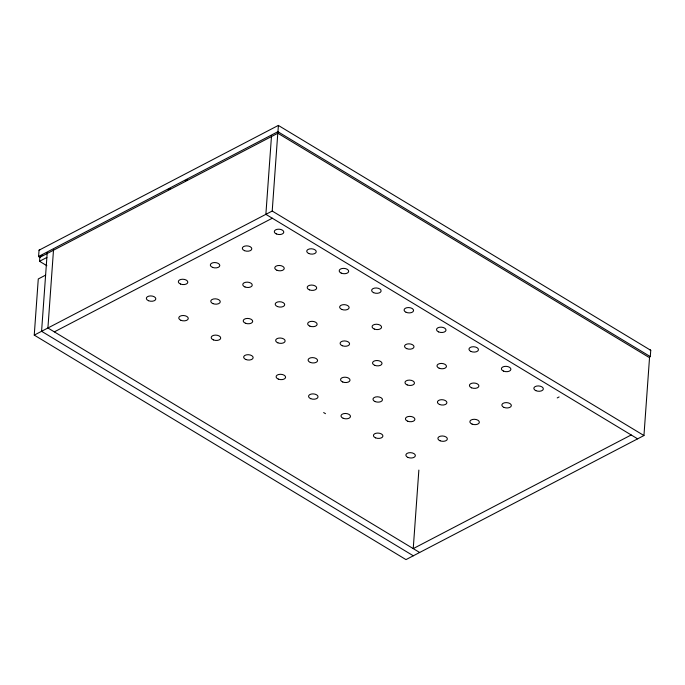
<?xml version="1.0" encoding="UTF-8"?>
<svg xmlns="http://www.w3.org/2000/svg" width="685" height="685" viewBox="0 0 685 685"><rect width="100%" height="100%" fill="white"/><g stroke="black" fill="none" stroke-linecap="round" stroke-linejoin="round"><path stroke-width="1.03" d="M277.836 133.241L278.401 125.389L39.045 250.188L38.591 256.473L39.876 257.32L277.836 133.241L648.9 357.33L650.296 356.602L650.75 350.318L649.466 349.478M649.577 356.996L643.951 435.54L405.991 559.611L34.25 335.119L38.274 278.958L45.604 275.139M46.845 265.712L39.533 261.276L39.867 256.567M47.214 252.748L41.58 331.292L413.32 555.792M53.541 249.451L47.916 327.995L419.657 552.487M271.508 135.801L265.874 214.345L637.615 438.837M34.25 335.119L272.21 211.04L277.836 132.496M418.86 470.073L413.235 548.608L631.193 434.958M168.21 189.659L170.103 188.675M185.267 180.763L187.168 179.778M54.338 331.874L272.296 218.215M557.222 397.925L559.114 396.94M39.045 250.188L40.441 249.46M40.783 256.087L42.624 255.137M39.533 261.276L46.871 257.466M278.333 125.415L650.75 350.318M650.296 356.602L277.887 131.7L38.591 256.473L40.424 257.577M272.21 211.04L643.951 435.54M323.654 412.567L325.486 413.671M180.532 284.044A4.752 2.663 4.1 0 0 187.818 282.254A4.752 2.663 4.1 0 0 180.866 279.437A4.752 2.663 4.1 0 0 180.532 284.044M276.303 233.91A4.752 2.663 4.1 0 0 283.778 232.343A4.752 2.663 4.1 0 0 277.074 229.338A4.752 2.663 4.1 0 0 276.303 233.91M244.528 250.676A4.752 2.663 4.1 0 0 251.806 248.886A4.752 2.663 4.1 0 0 244.853 246.078A4.752 2.663 4.1 0 0 244.528 250.676M148.517 300.715A4.752 2.663 4.1 0 0 155.82 298.951A4.752 2.663 4.1 0 0 148.893 296.117A4.752 2.663 4.1 0 0 148.517 300.715M375.62 437.869A4.752 2.663 4.1 0 0 382.915 436.097A4.752 2.663 4.1 0 0 375.996 433.262A4.752 2.663 4.1 0 0 375.62 437.869M503.406 371.056A4.752 2.663 4.1 0 0 510.882 369.489A4.752 2.663 4.1 0 0 504.177 366.484A4.752 2.663 4.1 0 0 503.406 371.056M408.063 457.46A4.752 2.663 4.1 0 0 415.358 455.688A4.752 2.663 4.1 0 0 408.44 452.853A4.752 2.663 4.1 0 0 408.063 457.46M535.85 390.647A4.752 2.663 4.1 0 0 543.325 389.089A4.752 2.663 4.1 0 0 536.62 386.075A4.752 2.663 4.1 0 0 535.85 390.647M472.076 424.101A4.752 2.663 4.1 0 0 479.354 422.311A4.752 2.663 4.1 0 0 472.402 419.494A4.752 2.663 4.1 0 0 472.076 424.101M440.078 440.78A4.752 2.663 4.1 0 0 447.356 438.991A4.752 2.663 4.1 0 0 440.412 436.182A4.752 2.663 4.1 0 0 440.078 440.78M504.066 407.421A4.752 2.663 4.1 0 0 511.344 405.623A4.752 2.663 4.1 0 0 504.4 402.814A4.752 2.663 4.1 0 0 504.066 407.421M180.96 320.315A4.752 2.663 4.1 0 0 188.264 318.542A4.752 2.663 4.1 0 0 181.337 315.708A4.752 2.663 4.1 0 0 180.96 320.315M244.973 286.955A4.752 2.663 4.1 0 0 252.251 285.166A4.752 2.663 4.1 0 0 245.307 282.348A4.752 2.663 4.1 0 0 244.973 286.955M341.19 273.092A4.752 2.663 4.1 0 0 348.665 271.534A4.752 2.663 4.1 0 0 341.961 268.52A4.752 2.663 4.1 0 0 341.19 273.092M277.416 306.546A4.752 2.663 4.1 0 0 284.695 304.757A4.752 2.663 4.1 0 0 277.75 301.939A4.752 2.663 4.1 0 0 277.416 306.546M245.418 323.226A4.752 2.663 4.1 0 0 252.696 321.436A4.752 2.663 4.1 0 0 245.752 318.628A4.752 2.663 4.1 0 0 245.418 323.226M309.406 289.866A4.752 2.663 4.1 0 0 316.693 288.068A4.752 2.663 4.1 0 0 309.74 285.26A4.752 2.663 4.1 0 0 309.406 289.866M245.846 359.497A4.752 2.663 4.1 0 0 253.15 357.724A4.752 2.663 4.1 0 0 246.223 354.89A4.752 2.663 4.1 0 0 245.846 359.497M373.633 292.683A4.752 2.663 4.1 0 0 381.108 291.125A4.752 2.663 4.1 0 0 374.404 288.12A4.752 2.663 4.1 0 0 373.633 292.683M309.86 326.137A4.752 2.663 4.1 0 0 317.138 324.347A4.752 2.663 4.1 0 0 310.194 321.53A4.752 2.663 4.1 0 0 309.86 326.137M277.862 342.825A4.752 2.663 4.1 0 0 285.14 341.027A4.752 2.663 4.1 0 0 278.196 338.219A4.752 2.663 4.1 0 0 277.862 342.825M308.747 253.501A4.752 2.663 4.1 0 0 316.222 251.934A4.752 2.663 4.1 0 0 309.517 248.929A4.752 2.663 4.1 0 0 308.747 253.501M276.971 270.275A4.752 2.663 4.1 0 0 284.249 268.477A4.752 2.663 4.1 0 0 277.297 265.669A4.752 2.663 4.1 0 0 276.971 270.275M213.403 339.906A4.752 2.663 4.1 0 0 220.707 338.133A4.752 2.663 4.1 0 0 213.78 335.299A4.752 2.663 4.1 0 0 213.403 339.906M212.975 303.635A4.752 2.663 4.1 0 0 220.262 301.845A4.752 2.663 4.1 0 0 213.309 299.028A4.752 2.663 4.1 0 0 212.975 303.635M212.53 267.364A4.752 2.663 4.1 0 0 219.808 265.566A4.752 2.663 4.1 0 0 212.864 262.757A4.752 2.663 4.1 0 0 212.53 267.364M343.176 418.27A4.752 2.663 4.1 0 0 350.48 416.506A4.752 2.663 4.1 0 0 343.553 413.671A4.752 2.663 4.1 0 0 343.176 418.27M470.963 351.456A4.752 2.663 4.1 0 0 478.438 349.898A4.752 2.663 4.1 0 0 471.734 346.893A4.752 2.663 4.1 0 0 470.963 351.456M407.19 384.919A4.752 2.663 4.1 0 0 414.468 383.12A4.752 2.663 4.1 0 0 407.515 380.312A4.752 2.663 4.1 0 0 407.19 384.919M375.192 401.598A4.752 2.663 4.1 0 0 382.47 399.809A4.752 2.663 4.1 0 0 375.526 396.992A4.752 2.663 4.1 0 0 375.192 401.598M439.179 368.23A4.752 2.663 4.1 0 0 446.457 366.441A4.752 2.663 4.1 0 0 439.513 363.632A4.752 2.663 4.1 0 0 439.179 368.23M341.849 309.457A4.752 2.663 4.1 0 0 349.136 307.668A4.752 2.663 4.1 0 0 342.183 304.851A4.752 2.663 4.1 0 0 341.849 309.457M278.29 379.088A4.752 2.663 4.1 0 0 285.594 377.315A4.752 2.663 4.1 0 0 278.667 374.489A4.752 2.663 4.1 0 0 278.29 379.088M406.077 312.274A4.752 2.663 4.1 0 0 413.552 310.716A4.752 2.663 4.1 0 0 406.847 307.711A4.752 2.663 4.1 0 0 406.077 312.274M342.303 345.728A4.752 2.663 4.1 0 0 349.581 343.938A4.752 2.663 4.1 0 0 342.628 341.13A4.752 2.663 4.1 0 0 342.303 345.728M310.305 362.416A4.752 2.663 4.1 0 0 317.583 360.618A4.752 2.663 4.1 0 0 310.639 357.81A4.752 2.663 4.1 0 0 310.305 362.416M374.293 329.048A4.752 2.663 4.1 0 0 381.571 327.259A4.752 2.663 4.1 0 0 374.626 324.442A4.752 2.663 4.1 0 0 374.293 329.048M310.733 398.679A4.752 2.663 4.1 0 0 318.037 396.906A4.752 2.663 4.1 0 0 311.11 394.08A4.752 2.663 4.1 0 0 310.733 398.679M438.52 331.865A4.752 2.663 4.1 0 0 445.995 330.307A4.752 2.663 4.1 0 0 439.29 327.302A4.752 2.663 4.1 0 0 438.52 331.865M374.746 365.328A4.752 2.663 4.1 0 0 382.024 363.529A4.752 2.663 4.1 0 0 375.072 360.721A4.752 2.663 4.1 0 0 374.746 365.328M342.748 382.007A4.752 2.663 4.1 0 0 350.026 380.218A4.752 2.663 4.1 0 0 343.082 377.401A4.752 2.663 4.1 0 0 342.748 382.007M406.736 348.639A4.752 2.663 4.1 0 0 414.014 346.85A4.752 2.663 4.1 0 0 407.07 344.033A4.752 2.663 4.1 0 0 406.736 348.639M439.633 404.51A4.752 2.663 4.1 0 0 446.911 402.72A4.752 2.663 4.1 0 0 439.958 399.903A4.752 2.663 4.1 0 0 439.633 404.51M407.635 421.189A4.752 2.663 4.1 0 0 414.913 419.4A4.752 2.663 4.1 0 0 407.969 416.583A4.752 2.663 4.1 0 0 407.635 421.189M471.622 387.83A4.752 2.663 4.1 0 0 478.901 386.032A4.752 2.663 4.1 0 0 471.956 383.223A4.752 2.663 4.1 0 0 471.622 387.83"/></g></svg>
